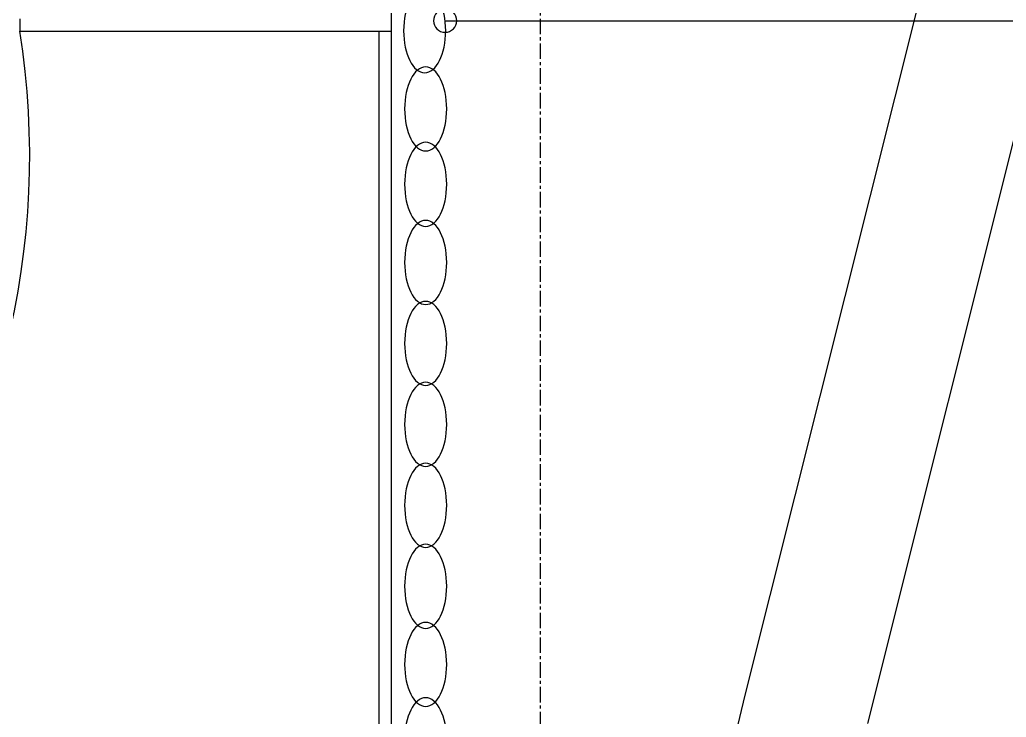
# Model space of a CAD drawing. Header units: millimetres. Extents: x 1145859089 to 1147511753, y -1047484727 to -1047247487.
# Drawn here: x 1146007141 to 1146023082, y -1047437659 to -1047426385 of the extents above; entities that cross this region are included whole.
import ezdxf
from ezdxf.xclip import XClip

# ---------------------------------------------------------------- set-up
doc = ezdxf.new("R2010")
doc.units = ezdxf.units.MM
doc.header["$LTSCALE"] = 100
doc.header["$MEASUREMENT"] = 0
doc.header["$XCLIPFRAME"] = 2
doc.linetypes.add('CENTERX2', pattern=[4, 2.5, -0.5, 0.5, -0.5])
doc.layers.get('0').update_dxf_attribs({"linetype": 'CONTINUOUS'})
for name, color, linetype in [('0-BLOCK', 2, 'CONTINUOUS'), ('XREF', 135, 'CONTINUOUS'), ('단지배치도$0$W240910', 135, 'CONTINUOUS')]:
    doc.layers.add(name, color=color, linetype=linetype)

# ---------------------------------------------------------------- blocks, each defined once
blk = doc.blocks.new('단지배치도$0$zw$9902')
at = {"layer": '단지배치도$0$W240910'}
for p, q in [((75000.05817184085, -47199.98453070626), (75000.05817182851, -71699.98453070826)), ((80724.33146046312, -65933.08801022563), (83695.70277292957, -54081.12393151893)), ((82702.9217583558, -66389.5066610763), (85653.11814948474, -54592.1636362412)), ((69000.05817189463, -54999.98453070651), (69000.05817189463, -55199.98453070651)), ((75874.07683610055, -55031.61339623059), (99516.52429728652, -55031.61339623062)), ((69000.05817189463, -55199.98453070651), (74800.05817183689, -55199.9845307064)), ((69000.05817189463, -55199.98453070651), (75000.05817183666, -55199.98453070651)), ((74800.39543649065, -55199.98453070651, 1673713.366373507), (74800.39543649065, -71500.0004707734, 1673713.366373507)), ((78394.16126138181, -75520.30902792593), (80724.33146046312, -65933.08801022563))]:
    blk.add_line(p, q, dxfattribs=at)
for centre, radius, start, end in [((75874.07683628309, -55031.61339623059), 187.5, 0, 180), ((75874.07683628309, -55031.61339623059), 187.5, 180, 0), ((56404.25328233768, -57219.78006558635, -4.957363993693072e-09), 12756.71861027467, 322.5073299378093, 9.110085019833855)]:
    blk.add_arc(centre, radius, start, end, dxfattribs=at)
at = {"layer": '단지배치도$0$W240910', "extrusion": (0, 0, -1)}
for centre in [(75543.39106888161, -55194.10756353635), (75559.70673268242, -56457.46196070567, 1673713.366373512), (75559.70673268242, -57675.68141811268, 1673713.366373512), (75559.70673268242, -58939.02034654908, 1673713.366373512), (75559.70673268242, -60247.47805041514, 1673713.366373512), (75559.70673268242, -61555.93644988231, 1673713.366373512), (75559.70673268242, -62864.39415374838, 1673713.366373512), (75559.70673268242, -64172.85255321555, 1673713.366373512), (75559.70673268242, -65436.19078605084, 1673713.366373512), (75559.70673268242, -66654.41024345785, 1673713.366373512)]:
    blk.add_ellipse(centre, major_axis=(6.969394222139736e-07, 680), ratio=0.5, dxfattribs=at)
blk = doc.blocks.new('단지배치도')
blk.add_blockref('단지배치도$0$zw$9902', (141034.1930865424, 142437.1574829906))

msp = doc.modelspace()

# ---------------------------------------------------------------- linework, layer by layer
at = {"layer": '0-BLOCK', "color": 3, "linetype": 'CENTERX2'}
msp.add_line((1146015550.996483, -1047421569.30505, -3.958120942115784e-09), (1146015550.996483, -1047459183.793067, -3.958120942115784e-09), dxfattribs=at)

# ---------------------------------------------------------------- block references
at = {"layer": 'XREF'}
ref = msp.add_blockref('단지배치도', (1145797106.633357, -1047513806.462535), dxfattribs=at)
XClip(ref).set_block_clipping_path([(72982.4064819524, 34919.75939653022), (360382.4067475507, 255319.75934367022)])

doc.saveas('drawing.dxf')
